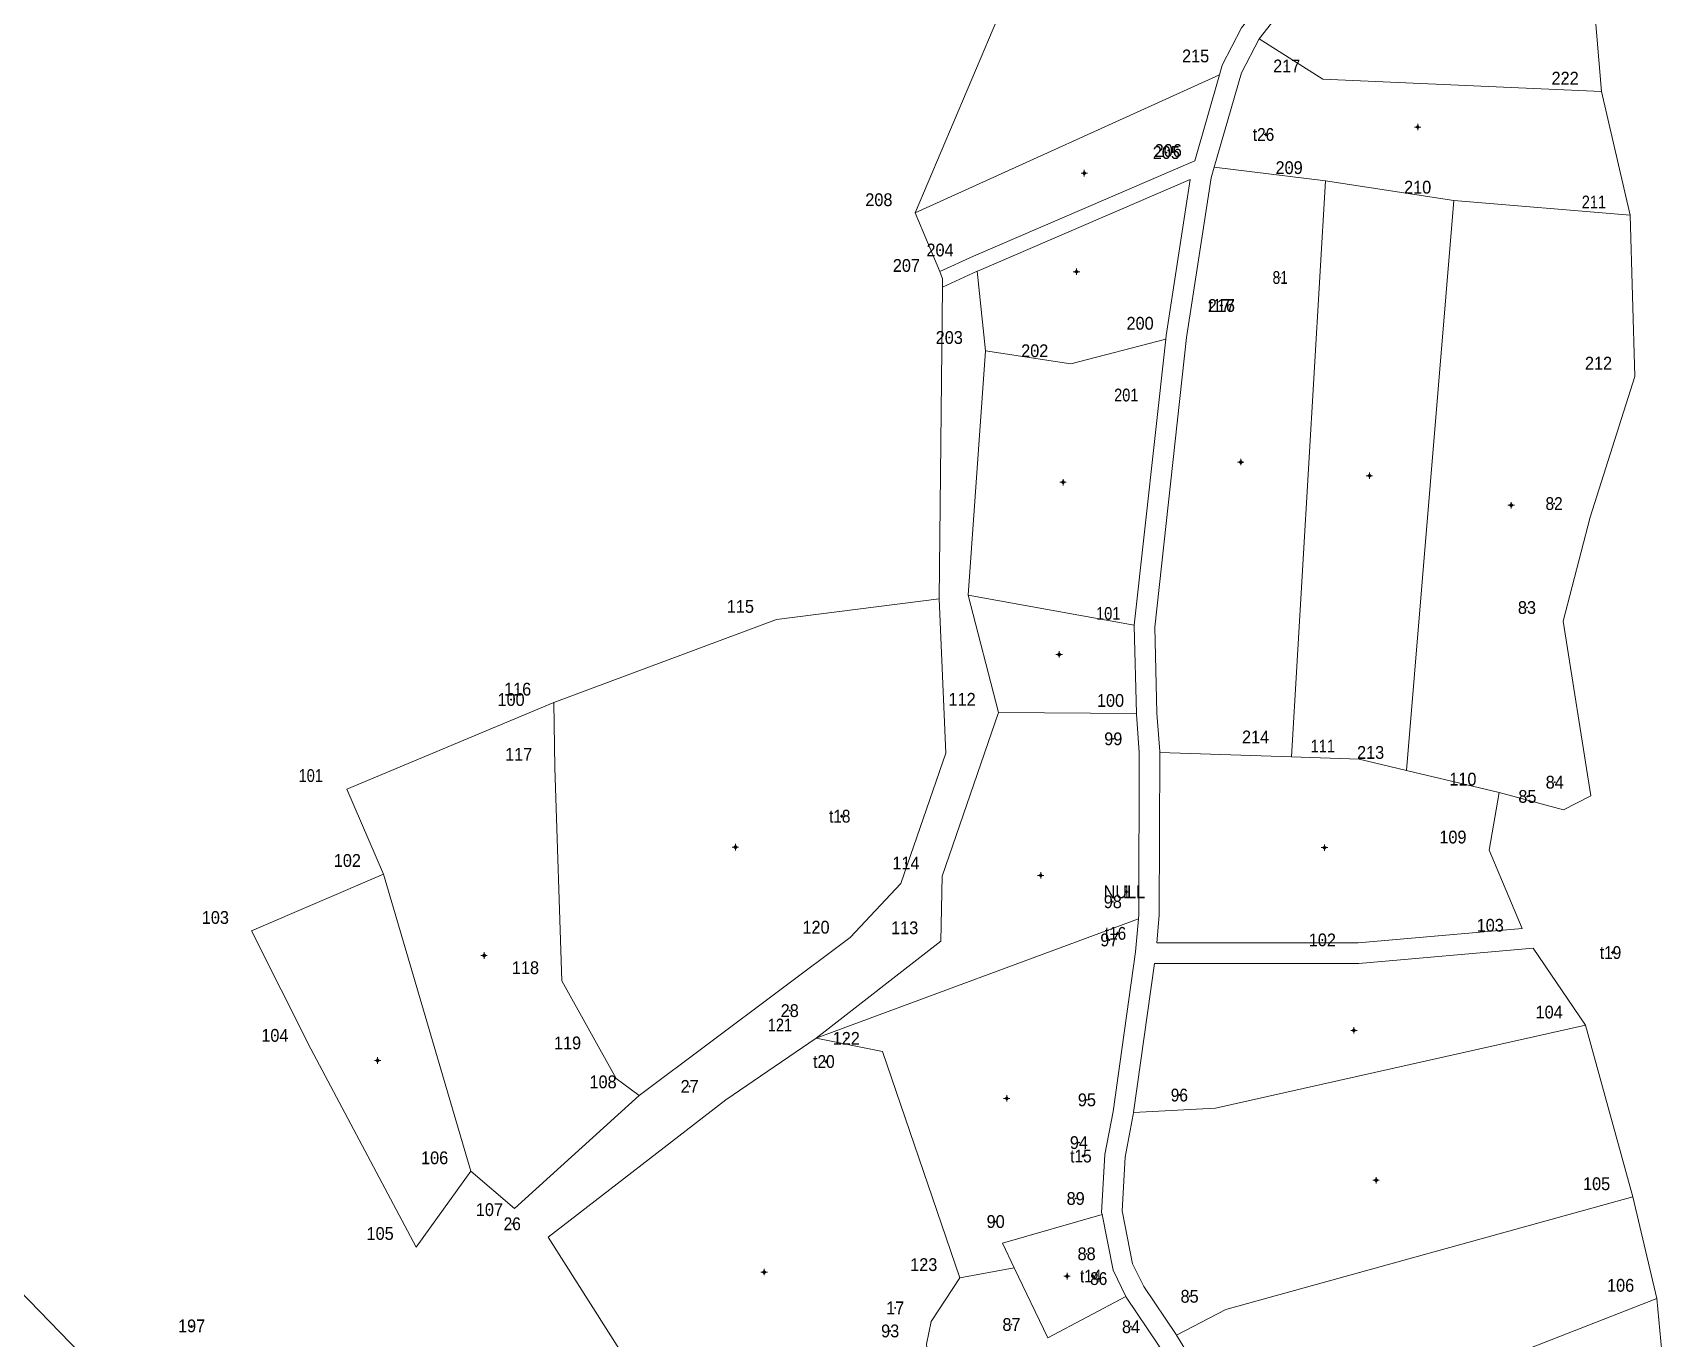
# Model space of a CAD drawing. Header units: metres. Extents: x 547711 to 551864, y 1821204 to 1823097.
# Drawn here: x 548180 to 548820, y 1821888 to 1822398 of the extents above; entities that cross this region are included whole.
import ezdxf
from ezdxf.enums import TextEntityAlignment as Align

# ---------------------------------------------------------------- set-up
doc = ezdxf.new("R2010")
doc.units = ezdxf.units.M
doc.header["$LTSCALE"] = 2
for name, color, linetype, lineweight in [('10', 7, 'Continuous', 13), ('11', 7, 'Continuous', 13), ('22', 7, 'Continuous', 13), ('51', 7, 'Continuous', 13)]:
    doc.layers.add(name, color=color, linetype=linetype, lineweight=lineweight)
doc.layers.add('12', color=7, linetype='Continuous')

msp = doc.modelspace()

# ---------------------------------------------------------------- hatches: boundary and pattern name
at = {"layer": '10'}
for points in [[(548661.925, 1822358.104, 1), (548661.925, 1822358.254, 1)], [(548644.628, 1822291.307, 1), (548644.628, 1822291.457, 1)], [(548496.422, 1822091.882, 1), (548496.422, 1822092.032, 1)], [(548607.627, 1822062.37, 1), (548607.627, 1822062.52, 1)], [(548607.627, 1822062.37, 1), (548607.627, 1822062.52, 1)], [(548607.627, 1822062.37, 1), (548607.627, 1822062.52, 1)], [(548604.107, 1822046.133, 1), (548604.107, 1822046.283, 1)], [(548797.462, 1822038.644, 1), (548797.462, 1822038.794, 1)], [(548490.253, 1821996.08, 1), (548490.253, 1821996.23, 1)], [(548590.617, 1821959.173, 1), (548590.617, 1821959.323, 1)], [(548594.426, 1821912.328, 1), (548594.426, 1821912.478, 1)]]:
    msp.add_hatch(color=256, dxfattribs=at).paths.add_polyline_path(points)
at = {"layer": '11'}
msp.add_hatch(color=256, dxfattribs=at).paths.add_polyline_path([(548607.627, 1822062.37, 1), (548607.627, 1822062.52, 1)])
at = {"layer": '51'}
for points in [[(548721.441, 1822361.096, 1), (548721.141, 1822361.096, 1)], [(548591.251, 1822343.076, 1), (548590.951, 1822343.076, 1)], [(548588.201, 1822304.576, 1), (548587.901, 1822304.576, 1)], [(548652.361, 1822230.246, 1), (548652.061, 1822230.246, 1)], [(548582.951, 1822222.386, 1), (548582.651, 1822222.386, 1)], [(548702.611, 1822224.936, 1), (548702.311, 1822224.936, 1)], [(548757.961, 1822213.406, 1), (548757.661, 1822213.406, 1)], [(548581.421, 1822155.136, 1), (548581.121, 1822155.136, 1)], [(548455.001, 1822079.866, 1), (548454.701, 1822079.866, 1)], [(548685.061, 1822079.676, 1), (548684.761, 1822079.676, 1)], [(548574.211, 1822068.846, 1), (548573.911, 1822068.846, 1)], [(548356.851, 1822037.566, 1), (548356.551, 1822037.566, 1)], [(548696.541, 1822008.326, 1), (548696.241, 1822008.326, 1)], [(548315.261, 1821996.546, 1), (548314.961, 1821996.546, 1)], [(548560.931, 1821981.766, 1), (548560.631, 1821981.766, 1)], [(548705.201, 1821949.806, 1), (548704.901, 1821949.806, 1)], [(548466.231, 1821913.916, 1), (548465.931, 1821913.916, 1)], [(548584.501, 1821912.346, 1), (548584.201, 1821912.346, 1)]]:
    msp.add_hatch(color=256, dxfattribs=at).paths.add_polyline_path(points)

# ---------------------------------------------------------------- linework, layer by layer
at = {"layer": '10'}
for p, q in [((548661.61, 1822358.18), (548661.3, 1822358.18)), ((548661.93, 1822358.49), (548661.93, 1822358.8)), ((548661.93, 1822357.55), (548661.93, 1822357.87)), ((548662.55, 1822358.18), (548662.24, 1822358.18)), ((548644.32, 1822291.38), (548644, 1822291.38)), ((548644.63, 1822291.69), (548644.63, 1822292.01)), ((548644.63, 1822290.76), (548644.63, 1822291.07)), ((548645.25, 1822291.38), (548644.94, 1822291.38)), ((548496.11, 1822091.96), (548495.8, 1822091.96)), ((548496.42, 1822092.27), (548496.42, 1822092.58)), ((548497.05, 1822091.96), (548496.73, 1822091.96)), ((548496.42, 1822091.33), (548496.42, 1822091.64)), ((548607.31, 1822062.44), (548607, 1822062.44)), ((548607.31, 1822062.44), (548607, 1822062.44)), ((548607.31, 1822062.44), (548607, 1822062.44)), ((548607.63, 1822062.76), (548607.63, 1822063.07)), ((548607.63, 1822062.76), (548607.63, 1822063.07)), ((548607.63, 1822062.76), (548607.63, 1822063.07)), ((548607.63, 1822061.82), (548607.63, 1822062.13)), ((548607.63, 1822061.82), (548607.63, 1822062.13)), ((548607.63, 1822061.82), (548607.63, 1822062.13)), ((548608.25, 1822062.44), (548607.94, 1822062.44)), ((548608.25, 1822062.44), (548607.94, 1822062.44)), ((548608.25, 1822062.44), (548607.94, 1822062.44)), ((548603.79, 1822046.21), (548603.48, 1822046.21)), ((548604.11, 1822046.52), (548604.11, 1822046.83)), ((548604.11, 1822045.58), (548604.11, 1822045.9)), ((548604.73, 1822046.21), (548604.42, 1822046.21)), ((548797.15, 1822038.72), (548796.84, 1822038.72)), ((548797.46, 1822039.03), (548797.46, 1822039.34)), ((548797.46, 1822038.09), (548797.46, 1822038.41)), ((548798.09, 1822038.72), (548797.77, 1822038.72)), ((548489.94, 1821996.15), (548489.63, 1821996.15)), ((548490.25, 1821996.47), (548490.25, 1821996.78)), ((548490.88, 1821996.15), (548490.57, 1821996.15)), ((548490.25, 1821995.53), (548490.25, 1821995.84)), ((548590.3, 1821959.25), (548589.99, 1821959.25)), ((548590.62, 1821959.56), (548590.62, 1821959.87)), ((548590.62, 1821958.62), (548590.62, 1821958.93)), ((548591.24, 1821959.25), (548590.93, 1821959.25)), ((548594.43, 1821912.71), (548594.43, 1821913.03)), ((548594.11, 1821912.4), (548593.8, 1821912.4)), ((548594.43, 1821911.78), (548594.43, 1821912.09)), ((548595.05, 1821912.4), (548594.74, 1821912.4))]:
    msp.add_line(p, q, dxfattribs=at)
for centre, radius in [((548661.925, 1822358.179), 0.312), ((548661.925, 1822358.179), 0.075), ((548644.628, 1822291.382), 0.312), ((548644.628, 1822291.382), 0.075), ((548496.422, 1822091.957), 0.312), ((548496.422, 1822091.957), 0.075), ((548607.627, 1822062.445), 0.312), ((548607.627, 1822062.445), 0.312), ((548607.627, 1822062.445), 0.312), ((548607.627, 1822062.445), 0.075), ((548607.627, 1822062.445), 0.075), ((548607.627, 1822062.445), 0.075), ((548604.107, 1822046.208), 0.312), ((548604.107, 1822046.208), 0.075), ((548797.462, 1822038.719), 0.312), ((548797.462, 1822038.719), 0.075), ((548490.253, 1821996.155), 0.312), ((548490.253, 1821996.155), 0.075), ((548590.617, 1821959.248), 0.312), ((548590.617, 1821959.248), 0.075), ((548594.426, 1821912.403), 0.312), ((548594.426, 1821912.403), 0.075)]:
    msp.add_circle(centre, radius, dxfattribs=at)
at = {"layer": '11'}
for p, q in [((548634.87, 1822388.86), (548634.24, 1822388.86)), ((548634.56, 1822388.55), (548634.56, 1822389.18)), ((548670.46, 1822384.94), (548669.84, 1822384.94)), ((548670.15, 1822384.63), (548670.15, 1822385.26)), ((548779.19, 1822380.17), (548778.56, 1822380.17)), ((548778.88, 1822379.86), (548778.88, 1822380.48)), ((548623.43, 1822351.13), (548622.81, 1822351.13)), ((548623.12, 1822350.82), (548623.12, 1822351.44)), ((548624.19, 1822351.93), (548623.57, 1822351.93)), ((548623.88, 1822351.61), (548623.88, 1822352.24)), ((548671.4, 1822345.23), (548670.78, 1822345.23)), ((548671.09, 1822344.92), (548671.09, 1822345.54)), ((548721.59, 1822337.59), (548720.97, 1822337.59)), ((548721.28, 1822337.28), (548721.28, 1822337.9)), ((548511.18, 1822332.71), (548510.55, 1822332.71)), ((548510.87, 1822332.39), (548510.87, 1822333.02)), ((548790.43, 1822331.82), (548789.8, 1822331.82)), ((548790.11, 1822331.5), (548790.11, 1822332.13)), ((548535.06, 1822313.07), (548534.44, 1822313.07)), ((548534.75, 1822312.76), (548534.75, 1822313.39)), ((548521.93, 1822307.03), (548521.31, 1822307.03)), ((548521.62, 1822306.72), (548521.62, 1822307.35)), ((548667.9, 1822302.34), (548667.27, 1822302.34)), ((548667.9, 1822302.34), (548667.27, 1822302.34)), ((548667.9, 1822302.34), (548667.27, 1822302.34)), ((548667.59, 1822302.02), (548667.59, 1822302.65)), ((548667.59, 1822302.02), (548667.59, 1822302.65)), ((548667.59, 1822302.02), (548667.59, 1822302.65)), ((548644.94, 1822291.38), (548644.32, 1822291.38)), ((548644.94, 1822291.38), (548644.32, 1822291.38)), ((548644.63, 1822291.07), (548644.63, 1822291.69)), ((548644.63, 1822291.07), (548644.63, 1822291.69)), ((548613.19, 1822284.45), (548612.56, 1822284.45)), ((548612.88, 1822284.14), (548612.88, 1822284.76)), ((548538.67, 1822278.9), (548538.05, 1822278.9)), ((548538.36, 1822278.59), (548538.36, 1822279.21)), ((548572.05, 1822273.73), (548571.42, 1822273.73)), ((548571.74, 1822273.41), (548571.74, 1822274.04)), ((548792.23, 1822268.88), (548791.61, 1822268.88)), ((548791.92, 1822268.57), (548791.92, 1822269.2)), ((548607.79, 1822256.44), (548607.17, 1822256.44)), ((548607.48, 1822256.13), (548607.48, 1822256.75)), ((548774.87, 1822214.05), (548774.24, 1822214.05)), ((548774.87, 1822214.05), (548774.24, 1822214.05)), ((548774.87, 1822214.05), (548774.24, 1822214.05)), ((548774.56, 1822213.74), (548774.56, 1822214.36)), ((548774.56, 1822213.74), (548774.56, 1822214.36)), ((548774.56, 1822213.74), (548774.56, 1822214.36)), ((548457.11, 1822173.88), (548456.48, 1822173.88)), ((548456.79, 1822173.56), (548456.79, 1822174.19)), ((548600.75, 1822171.15), (548600.13, 1822171.15)), ((548600.44, 1822170.84), (548600.44, 1822171.47)), ((548764.28, 1822173.45), (548763.66, 1822173.45)), ((548764.28, 1822173.45), (548763.66, 1822173.45)), ((548764.28, 1822173.45), (548763.66, 1822173.45)), ((548763.97, 1822173.14), (548763.97, 1822173.77)), ((548763.97, 1822173.14), (548763.97, 1822173.77)), ((548763.97, 1822173.14), (548763.97, 1822173.77)), ((548367.53, 1822137.52), (548366.91, 1822137.52)), ((548367.53, 1822137.52), (548366.91, 1822137.52)), ((548367.53, 1822137.52), (548366.91, 1822137.52)), ((548367.22, 1822137.2), (548367.22, 1822137.83)), ((548367.22, 1822137.2), (548367.22, 1822137.83)), ((548367.22, 1822137.2), (548367.22, 1822137.83)), ((548370.11, 1822141.58), (548369.49, 1822141.58)), ((548369.8, 1822141.27), (548369.8, 1822141.89)), ((548543.71, 1822137.61), (548543.08, 1822137.61)), ((548543.39, 1822137.29), (548543.39, 1822137.92)), ((548601.64, 1822137.17), (548601.02, 1822137.17)), ((548601.33, 1822136.85), (548601.33, 1822137.48)), ((548602.72, 1822122.19), (548602.09, 1822122.19)), ((548602.41, 1822121.88), (548602.41, 1822122.5)), ((548658.29, 1822122.91), (548657.67, 1822122.91)), ((548657.98, 1822122.6), (548657.98, 1822123.22)), ((548684.54, 1822119.34), (548683.92, 1822119.34)), ((548684.23, 1822119.03), (548684.23, 1822119.65)), ((548370.53, 1822116.15), (548369.91, 1822116.15)), ((548370.22, 1822115.84), (548370.22, 1822116.46)), ((548703.22, 1822116.86), (548702.59, 1822116.86)), ((548702.91, 1822116.54), (548702.91, 1822117.17)), ((548289.3, 1822107.83), (548288.68, 1822107.83)), ((548289.3, 1822107.83), (548288.68, 1822107.83)), ((548289.3, 1822107.83), (548288.68, 1822107.83)), ((548288.99, 1822107.52), (548288.99, 1822108.14)), ((548288.99, 1822107.52), (548288.99, 1822108.14)), ((548288.99, 1822107.52), (548288.99, 1822108.14)), ((548739.26, 1822106.44), (548738.63, 1822106.44)), ((548738.94, 1822106.13), (548738.94, 1822106.75)), ((548775.12, 1822105.24), (548774.49, 1822105.24)), ((548775.12, 1822105.24), (548774.49, 1822105.24)), ((548775.12, 1822105.24), (548774.49, 1822105.24)), ((548774.81, 1822104.93), (548774.81, 1822105.55)), ((548774.81, 1822104.93), (548774.81, 1822105.55)), ((548774.81, 1822104.93), (548774.81, 1822105.55)), ((548764.45, 1822099.68), (548763.83, 1822099.68)), ((548764.45, 1822099.68), (548763.83, 1822099.68)), ((548764.45, 1822099.68), (548763.83, 1822099.68)), ((548764.14, 1822099.37), (548764.14, 1822100)), ((548764.14, 1822099.37), (548764.14, 1822100)), ((548764.14, 1822099.37), (548764.14, 1822100)), ((548735.36, 1822083.82), (548734.74, 1822083.82)), ((548735.05, 1822083.5), (548735.05, 1822084.13)), ((548303.61, 1822074.67), (548302.99, 1822074.67)), ((548303.61, 1822074.67), (548302.99, 1822074.67)), ((548303.61, 1822074.67), (548302.99, 1822074.67)), ((548303.3, 1822074.36), (548303.3, 1822074.98)), ((548303.3, 1822074.36), (548303.3, 1822074.98)), ((548303.3, 1822074.36), (548303.3, 1822074.98)), ((548521.75, 1822073.66), (548521.13, 1822073.66)), ((548521.44, 1822073.34), (548521.44, 1822073.97)), ((548607.31, 1822062.44), (548607, 1822062.44)), ((548607.94, 1822062.44), (548607.31, 1822062.44)), ((548607.94, 1822062.44), (548607.31, 1822062.44)), ((548607.94, 1822062.44), (548607.31, 1822062.44)), ((548607.63, 1822062.76), (548607.63, 1822063.07)), ((548607.63, 1822062.13), (548607.63, 1822062.76)), ((548607.63, 1822062.13), (548607.63, 1822062.76)), ((548607.63, 1822062.13), (548607.63, 1822062.76)), ((548607.63, 1822061.82), (548607.63, 1822062.13)), ((548608.25, 1822062.44), (548607.94, 1822062.44)), ((548602.53, 1822058.56), (548601.9, 1822058.56)), ((548602.22, 1822058.25), (548602.22, 1822058.88)), ((548252.06, 1822052.42), (548251.43, 1822052.42)), ((548252.06, 1822052.42), (548251.43, 1822052.42)), ((548252.06, 1822052.42), (548251.43, 1822052.42)), ((548251.74, 1822052.11), (548251.74, 1822052.73)), ((548251.74, 1822052.11), (548251.74, 1822052.73)), ((548251.74, 1822052.11), (548251.74, 1822052.73)), ((548486.63, 1822048.62), (548486.01, 1822048.62)), ((548486.32, 1822048.31), (548486.32, 1822048.93)), ((548521.27, 1822048.39), (548520.64, 1822048.39)), ((548520.95, 1822048.08), (548520.95, 1822048.7)), ((548749.95, 1822049.37), (548749.32, 1822049.37)), ((548749.63, 1822049.06), (548749.63, 1822049.68)), ((548601.19, 1822043.63), (548600.57, 1822043.63)), ((548600.88, 1822043.31), (548600.88, 1822043.94)), ((548684.38, 1822043.65), (548683.75, 1822043.65)), ((548684.07, 1822043.33), (548684.07, 1822043.96)), ((548373.16, 1822032.8), (548372.54, 1822032.8)), ((548372.85, 1822032.49), (548372.85, 1822033.11)), ((548476.36, 1822016.04), (548475.74, 1822016.04)), ((548476.36, 1822016.04), (548475.74, 1822016.04)), ((548476.36, 1822016.04), (548475.74, 1822016.04)), ((548476.05, 1822015.73), (548476.05, 1822016.35)), ((548476.05, 1822015.73), (548476.05, 1822016.35)), ((548476.05, 1822015.73), (548476.05, 1822016.35)), ((548772.95, 1822015.48), (548772.33, 1822015.48)), ((548772.64, 1822015.17), (548772.64, 1822015.79)), ((548472.52, 1822010.42), (548471.9, 1822010.42)), ((548472.21, 1822010.11), (548472.21, 1822010.73)), ((548275.29, 1822006.37), (548274.67, 1822006.37)), ((548275.29, 1822006.37), (548274.67, 1822006.37)), ((548275.29, 1822006.37), (548274.67, 1822006.37)), ((548274.98, 1822006.06), (548274.98, 1822006.68)), ((548274.98, 1822006.06), (548274.98, 1822006.68)), ((548274.98, 1822006.06), (548274.98, 1822006.68)), ((548389.58, 1822003.42), (548388.96, 1822003.42)), ((548389.27, 1822003.11), (548389.27, 1822003.73)), ((548498.45, 1822005.2), (548497.83, 1822005.2)), ((548498.14, 1822004.89), (548498.14, 1822005.51)), ((548403.46, 1821988.21), (548402.84, 1821988.21)), ((548403.46, 1821988.21), (548402.84, 1821988.21)), ((548403.46, 1821988.21), (548402.84, 1821988.21)), ((548403.15, 1821987.9), (548403.15, 1821988.52)), ((548403.15, 1821987.9), (548403.15, 1821988.52)), ((548403.15, 1821987.9), (548403.15, 1821988.52)), ((548437.28, 1821986.44), (548436.65, 1821986.44)), ((548437.28, 1821986.44), (548436.65, 1821986.44)), ((548437.28, 1821986.44), (548436.65, 1821986.44)), ((548436.96, 1821986.13), (548436.96, 1821986.76)), ((548436.96, 1821986.13), (548436.96, 1821986.76)), ((548436.96, 1821986.13), (548436.96, 1821986.76)), ((548628.21, 1821982.75), (548628.21, 1821983.37)), ((548592.42, 1821981.2), (548591.8, 1821981.2)), ((548592.11, 1821980.89), (548592.11, 1821981.51)), ((548628.52, 1821983.06), (548627.9, 1821983.06)), ((548589.3, 1821964.5), (548588.68, 1821964.5)), ((548588.99, 1821964.19), (548588.99, 1821964.81)), ((548337.69, 1821958.56), (548337.06, 1821958.56)), ((548337.69, 1821958.56), (548337.06, 1821958.56)), ((548337.69, 1821958.56), (548337.06, 1821958.56)), ((548337.38, 1821958.24), (548337.38, 1821958.87)), ((548337.38, 1821958.24), (548337.38, 1821958.87)), ((548337.38, 1821958.24), (548337.38, 1821958.87)), ((548791.49, 1821948.44), (548790.86, 1821948.44)), ((548791.17, 1821948.13), (548791.17, 1821948.75)), ((548358.77, 1821938.01), (548358.77, 1821938.63)), ((548358.77, 1821938.01), (548358.77, 1821938.63)), ((548358.77, 1821938.01), (548358.77, 1821938.63)), ((548588.03, 1821942.67), (548587.41, 1821942.67)), ((548587.72, 1821942.36), (548587.72, 1821942.98)), ((548359.09, 1821938.32), (548358.46, 1821938.32)), ((548359.09, 1821938.32), (548358.46, 1821938.32)), ((548359.09, 1821938.32), (548358.46, 1821938.32)), ((548368, 1821932.8), (548367.37, 1821932.8)), ((548368, 1821932.8), (548367.37, 1821932.8)), ((548368, 1821932.8), (548367.37, 1821932.8)), ((548367.68, 1821932.49), (548367.68, 1821933.12)), ((548367.68, 1821932.49), (548367.68, 1821933.12)), ((548367.68, 1821932.49), (548367.68, 1821933.12)), ((548556.79, 1821933.67), (548556.17, 1821933.67)), ((548556.48, 1821933.36), (548556.48, 1821933.98)), ((548316.4, 1821929), (548315.77, 1821929)), ((548316.4, 1821929), (548315.77, 1821929)), ((548316.4, 1821929), (548315.77, 1821929)), ((548316.09, 1821928.69), (548316.09, 1821929.31)), ((548316.09, 1821928.69), (548316.09, 1821929.31)), ((548316.09, 1821928.69), (548316.09, 1821929.31)), ((548592.3, 1821921.07), (548591.68, 1821921.07)), ((548591.99, 1821920.75), (548591.99, 1821921.38)), ((548528.7, 1821916.85), (548528.08, 1821916.85)), ((548528.39, 1821916.54), (548528.39, 1821917.16)), ((548597.03, 1821911.38), (548596.4, 1821911.38)), ((548596.72, 1821911.07), (548596.72, 1821911.7)), ((548800.87, 1821908.76), (548800.25, 1821908.76)), ((548800.56, 1821908.44), (548800.56, 1821909.07)), ((548517.24, 1821899.63), (548517.24, 1821900.26)), ((548517.24, 1821899.63), (548517.24, 1821900.26)), ((548517.24, 1821899.63), (548517.24, 1821900.26)), ((548632.52, 1821904.48), (548631.89, 1821904.48)), ((548632.21, 1821904.17), (548632.21, 1821904.79)), ((548517.55, 1821899.95), (548516.93, 1821899.95)), ((548517.55, 1821899.95), (548516.93, 1821899.95)), ((548517.55, 1821899.95), (548516.93, 1821899.95)), ((548562.64, 1821893.15), (548562.64, 1821893.77)), ((548242.77, 1821892.92), (548242.15, 1821892.92)), ((548242.46, 1821892.61), (548242.46, 1821893.23)), ((548515.59, 1821890.95), (548514.97, 1821890.95)), ((548515.28, 1821890.64), (548515.28, 1821891.26)), ((548562.96, 1821893.46), (548562.33, 1821893.46)), ((548609.64, 1821892.61), (548609.01, 1821892.61)), ((548609.33, 1821892.29), (548609.33, 1821892.92))]:
    msp.add_line(p, q, dxfattribs=at)
for radius in [0.312, 0.075]:
    msp.add_circle((548607.627, 1822062.445), radius, dxfattribs=at)
at = {"layer": '22'}
for p, q in [((548584.19, 1822467.29), (548525.02, 1822327.55)), ((548525.02, 1822327.55), (548643.92, 1822381.53)), ((548634.2, 1822347.92), (548643.92, 1822381.53)), ((548793.03, 1822375.01), (548804.26, 1822326.66)), ((548641.8, 1822345.41), (548685.24, 1822340.07)), ((548671.97, 1822115.1), (548685.24, 1822340.07)), ((548716.9, 1822109.81), (548735.43, 1822332.43)), ((548525.02, 1822327.55), (548534.61, 1822304.64)), ((548535.74, 1822298.55), (548549.23, 1822304.75)), ((548549.23, 1822304.75), (548552.51, 1822273.74)), ((548535.74, 1822298.55), (548534.46, 1822176.81)), ((548552.51, 1822273.74), (548545.72, 1822178.24)), ((548545.72, 1822178.24), (548557.54, 1822132.45)), ((548545.72, 1822178.24), (548610.62, 1822166.57)), ((548611.48, 1822132.04), (548557.54, 1822132.45)), ((548620.56, 1822116.89), (548671.97, 1822115.1)), ((548317.38, 1822069.39), (548351.46, 1821953.28)), ((548612.22, 1822051.86), (548486.36, 1822005.26)), ((548610.32, 1821976.25), (548618.51, 1822034.47)), ((548786.79, 1822010.32), (548805.32, 1821943.28)), ((548805.32, 1821943.28), (548814.71, 1821903.6)), ((548563.7, 1821915.61), (548542.54, 1821911.69)), ((548814.71, 1821903.6), (548819.93, 1821846.74))]:
    msp.add_line(p, q, dxfattribs=at)
for points in [[(548643.92, 1822381.53), (548644.98, 1822385.19), (548652.55, 1822399.85), (548686.42, 1822442.91), (548694.01, 1822462.89), (548695.04, 1822469.31), (548694.35, 1822471.08)], [(548659.34, 1822395.54), (548693.48, 1822438.96), (548701.77, 1822460.81), (548701.83, 1822461.16)], [(548701.83, 1822461.16), (548787.15, 1822446.22), (548793.03, 1822375.01)], [(548641.8, 1822345.41), (548652.44, 1822382.21), (548659.34, 1822395.54)], [(548659.34, 1822395.54), (548684.3, 1822379.78), (548793.03, 1822375.01)], [(548634.2, 1822347.92), (548547.79, 1822310.71), (548534.61, 1822304.64)], [(548620.56, 1822116.89), (548620.56, 1822117.17), (548619.48, 1822132.19), (548618.6, 1822165.8), (548631.02, 1822278.94), (548640.58, 1822341.21), (548641.8, 1822345.41)], [(548632.4, 1822340.6), (548550.01, 1822305.11), (548549.23, 1822304.75)], [(548622.88, 1822278.21), (548623.04, 1822279.64), (548632.4, 1822340.6)], [(548685.24, 1822340.07), (548735.43, 1822332.43), (548804.26, 1822326.66)], [(548753.09, 1822101.28), (548778.22, 1822094.4), (548788.89, 1822099.96), (548778.05, 1822168.17), (548788.64, 1822208.77), (548806.07, 1822263.72), (548804.26, 1822326.66)], [(548535.74, 1822298.55), (548535.77, 1822301.87), (548534.61, 1822304.64)], [(548552.51, 1822273.74), (548585.89, 1822268.57), (548622.88, 1822278.21)], [(548611.48, 1822132.04), (548610.58, 1822166.18), (548610.62, 1822166.57), (548622.88, 1822278.21)], [(548383.95, 1822136.42), (548470.94, 1822168.72), (548534.46, 1822176.81)], [(548417.23, 1821982.93), (548499.68, 1822044.65), (548519.43, 1822065.67), (548537.08, 1822116.55), (548534.46, 1822176.81)], [(548317.38, 1822069.39), (548303.07, 1822102.55), (548383.95, 1822136.42)], [(548383.95, 1822136.42), (548384.37, 1822110.99), (548387, 1822027.64), (548408.3, 1821989.53), (548417.23, 1821982.93)], [(548486.36, 1822005.26), (548535.1, 1822043.16), (548535.59, 1822068.5), (548557.54, 1822132.45)], [(548611.48, 1822132.04), (548611.48, 1822131.86), (548612.56, 1822116.89), (548612.37, 1822053.54), (548612.22, 1822051.86)], [(548620.56, 1822116.89), (548620.37, 1822053.26), (548619.4, 1822042.47)], [(548671.97, 1822115.1), (548698.38, 1822114.18), (548716.9, 1822109.81), (548753.09, 1822101.28)], [(548753.09, 1822101.28), (548749.2, 1822078.66), (548762.14, 1822048.08), (548698.1, 1822042.49), (548619.4, 1822042.47)], [(548317.38, 1822069.39), (548265.82, 1822047.14), (548289.06, 1822001.09), (548330.17, 1821923.72), (548351.46, 1821953.28)], [(548612.22, 1822051.86), (548611.06, 1822038.99), (548602.31, 1821976.64), (548599.17, 1821959.83), (548597.85, 1821937.23), (548598.01, 1821936.4)], [(548786.79, 1822010.32), (548766.35, 1822040.42), (548698.34, 1822034.49), (548618.51, 1822034.47)], [(548786.79, 1822010.32), (548642.36, 1821977.9), (548610.32, 1821976.25)], [(548392.63, 1821842.71), (548415.7, 1821874.12), (548381.76, 1821927.52), (548451.04, 1821981.16), (548486.36, 1822005.26)], [(548486.36, 1822005.26), (548512.29, 1822000.04), (548542.54, 1821911.69)], [(548219.32, 1821861.13), (548098.05, 1821986.22), (547982.86, 1821858), (548046.95, 1821798.29)], [(548351.46, 1821953.28), (548368.6, 1821938.73), (548417.23, 1821982.93)], [(548627.04, 1821889.3), (548626.92, 1821889.5), (548614.32, 1821908.26), (548609.96, 1821917.18), (548605.89, 1821937.79), (548607.11, 1821958.85), (548610.21, 1821975.44), (548610.32, 1821976.25)], [(548805.32, 1821943.28), (548646.36, 1821899.32), (548627.04, 1821889.3)], [(548563.7, 1821915.61), (548559.1, 1821925.19), (548598.01, 1821936.4)], [(548598.01, 1821936.4), (548602.32, 1821914.64), (548607.34, 1821904.36)], [(548607.34, 1821904.36), (548576.79, 1821888.3), (548563.7, 1821915.61)], [(548542.54, 1821911.69), (548531.32, 1821894.67), (548529.43, 1821885.79), (548531.99, 1821859.97), (548545.64, 1821854.12)], [(548628.37, 1821871.87), (548620.07, 1821885.35), (548607.42, 1821904.19), (548607.34, 1821904.36)], [(548814.71, 1821903.6), (548690.18, 1821854.93), (548657.17, 1821827.57)], [(548657.17, 1821827.57), (548636.73, 1821873.58), (548627.04, 1821889.3)]]:
    msp.add_lwpolyline(points, dxfattribs=at)
at = {"layer": '51'}
for p, q in [((548720.66, 1822361.1), (548720.04, 1822361.1)), ((548721.29, 1822362.35), (548721.29, 1822361.72)), ((548722.54, 1822361.1), (548721.92, 1822361.1)), ((548721.29, 1822360.48), (548721.29, 1822359.85)), ((548590.48, 1822343.08), (548589.85, 1822343.08)), ((548591.1, 1822344.33), (548591.1, 1822343.7)), ((548591.1, 1822342.46), (548591.1, 1822341.83)), ((548592.35, 1822343.08), (548591.72, 1822343.08)), ((548587.42, 1822304.58), (548586.8, 1822304.58)), ((548588.05, 1822305.83), (548588.05, 1822305.2)), ((548588.05, 1822303.96), (548588.05, 1822303.33)), ((548589.3, 1822304.58), (548588.68, 1822304.58)), ((548651.58, 1822230.25), (548650.96, 1822230.25)), ((548652.21, 1822231.5), (548652.21, 1822230.88)), ((548652.21, 1822229.62), (548652.21, 1822229)), ((548653.46, 1822230.25), (548652.84, 1822230.25)), ((548702.46, 1822226.19), (548702.46, 1822225.56)), ((548582.18, 1822222.39), (548581.55, 1822222.39)), ((548582.8, 1822223.64), (548582.8, 1822223.02)), ((548582.8, 1822221.76), (548582.8, 1822221.14)), ((548584.05, 1822222.39), (548583.42, 1822222.39)), ((548701.84, 1822224.94), (548701.21, 1822224.94)), ((548702.46, 1822224.32), (548702.46, 1822223.69)), ((548703.71, 1822224.94), (548703.08, 1822224.94)), ((548757.18, 1822213.41), (548756.56, 1822213.41)), ((548757.81, 1822214.66), (548757.81, 1822214.04)), ((548759.06, 1822213.41), (548758.44, 1822213.41)), ((548757.81, 1822212.78), (548757.81, 1822212.16)), ((548581.27, 1822156.39), (548581.27, 1822155.76)), ((548580.64, 1822155.14), (548580.02, 1822155.14)), ((548581.27, 1822154.52), (548581.27, 1822153.89)), ((548582.52, 1822155.14), (548581.89, 1822155.14)), ((548454.22, 1822079.87), (548453.6, 1822079.87)), ((548454.85, 1822081.12), (548454.85, 1822080.5)), ((548454.85, 1822079.24), (548454.85, 1822078.62)), ((548456.1, 1822079.87), (548455.48, 1822079.87)), ((548684.28, 1822079.68), (548683.66, 1822079.68)), ((548684.91, 1822080.93), (548684.91, 1822080.3)), ((548686.16, 1822079.68), (548685.53, 1822079.68)), ((548684.91, 1822079.06), (548684.91, 1822078.43)), ((548573.44, 1822068.85), (548572.81, 1822068.85)), ((548574.06, 1822070.1), (548574.06, 1822069.48)), ((548574.06, 1822068.22), (548574.06, 1822067.6)), ((548575.31, 1822068.85), (548574.68, 1822068.85)), ((548356.08, 1822037.57), (548355.45, 1822037.57)), ((548356.7, 1822038.82), (548356.7, 1822038.2)), ((548356.7, 1822036.94), (548356.7, 1822036.32)), ((548357.95, 1822037.57), (548357.32, 1822037.57)), ((548696.39, 1822009.58), (548696.39, 1822008.96)), ((548695.77, 1822008.33), (548695.14, 1822008.33)), ((548696.39, 1822007.7), (548696.39, 1822007.08)), ((548697.64, 1822008.33), (548697.02, 1822008.33)), ((548314.48, 1821996.55), (548313.86, 1821996.55)), ((548315.11, 1821997.8), (548315.11, 1821997.18)), ((548316.36, 1821996.55), (548315.74, 1821996.55)), ((548315.11, 1821995.92), (548315.11, 1821995.3)), ((548560.15, 1821981.77), (548559.53, 1821981.77)), ((548560.78, 1821983.02), (548560.78, 1821982.4)), ((548560.78, 1821981.14), (548560.78, 1821980.52)), ((548562.03, 1821981.77), (548561.4, 1821981.77)), ((548704.42, 1821949.81), (548703.8, 1821949.81)), ((548705.05, 1821951.06), (548705.05, 1821950.44)), ((548705.05, 1821949.18), (548705.05, 1821948.56)), ((548706.3, 1821949.81), (548705.68, 1821949.81)), ((548465.46, 1821913.92), (548464.83, 1821913.92)), ((548466.08, 1821915.17), (548466.08, 1821914.54)), ((548466.08, 1821913.3), (548466.08, 1821912.67)), ((548467.33, 1821913.92), (548466.7, 1821913.92)), ((548584.35, 1821913.6), (548584.35, 1821912.98)), ((548583.72, 1821912.35), (548583.1, 1821912.35)), ((548584.35, 1821911.72), (548584.35, 1821911.1)), ((548585.6, 1821912.35), (548584.98, 1821912.35))]:
    msp.add_line(p, q, dxfattribs=at)
for points in [[(548721.29, 1822361.72), (548720.66, 1822361.1), (548721.29, 1822360.48), (548721.92, 1822361.1)], [(548591.1, 1822343.7), (548590.48, 1822343.08), (548591.1, 1822342.46), (548591.72, 1822343.08)], [(548588.05, 1822305.2), (548587.42, 1822304.58), (548588.05, 1822303.96), (548588.68, 1822304.58)], [(548652.21, 1822230.88), (548651.58, 1822230.25), (548652.21, 1822229.62), (548652.84, 1822230.25)], [(548582.8, 1822223.02), (548582.18, 1822222.39), (548582.8, 1822221.76), (548583.42, 1822222.39)], [(548702.46, 1822225.56), (548701.84, 1822224.94), (548702.46, 1822224.32), (548703.08, 1822224.94)], [(548757.81, 1822214.04), (548757.18, 1822213.41), (548757.81, 1822212.78), (548758.44, 1822213.41)], [(548581.27, 1822155.76), (548580.64, 1822155.14), (548581.27, 1822154.52), (548581.89, 1822155.14)], [(548454.85, 1822080.5), (548454.22, 1822079.87), (548454.85, 1822079.24), (548455.48, 1822079.87)], [(548684.91, 1822080.3), (548684.28, 1822079.68), (548684.91, 1822079.06), (548685.53, 1822079.68)], [(548574.06, 1822069.48), (548573.44, 1822068.85), (548574.06, 1822068.22), (548574.68, 1822068.85)], [(548356.7, 1822038.2), (548356.08, 1822037.57), (548356.7, 1822036.94), (548357.32, 1822037.57)], [(548696.39, 1822008.96), (548695.77, 1822008.33), (548696.39, 1822007.7), (548697.02, 1822008.33)], [(548315.11, 1821997.18), (548314.48, 1821996.55), (548315.11, 1821995.92), (548315.74, 1821996.55)], [(548560.78, 1821982.4), (548560.15, 1821981.77), (548560.78, 1821981.14), (548561.4, 1821981.77)], [(548705.05, 1821950.44), (548704.42, 1821949.81), (548705.05, 1821949.18), (548705.68, 1821949.81)], [(548466.08, 1821914.54), (548465.46, 1821913.92), (548466.08, 1821913.3), (548466.7, 1821913.92)], [(548584.35, 1821912.98), (548583.72, 1821912.35), (548584.35, 1821911.72), (548584.98, 1821912.35)]]:
    msp.add_lwpolyline(points, close=True, dxfattribs=at)
for centre in [(548721.291, 1822361.096), (548591.101, 1822343.076), (548588.051, 1822304.576), (548652.211, 1822230.246), (548582.801, 1822222.386), (548702.461, 1822224.936), (548757.811, 1822213.406), (548581.271, 1822155.136), (548454.851, 1822079.866), (548684.911, 1822079.676), (548574.061, 1822068.846), (548356.701, 1822037.566), (548696.391, 1822008.326), (548315.111, 1821996.546), (548560.781, 1821981.766), (548705.051, 1821949.806), (548466.081, 1821913.916), (548584.351, 1821912.346)]:
    msp.add_circle(centre, 0.15, dxfattribs=at)

# ---------------------------------------------------------------- texts
at = {"layer": '12'}
for s, width, p in [('215', 0.95, (548634.56, 1822386.36)), ('217', 0.95, (548670.15, 1822382.44)), ('222', 0.95, (548778.875, 1822377.67)), ('t26 ', 0.9, (548661.925, 1822355.68)), ('206', 0.95, (548623.875, 1822349.43)), ('205', 0.95, (548623.12, 1822348.63)), ('209', 0.95, (548671.09, 1822342.73)), ('208', 0.95, (548510.87, 1822330.21)), ('210', 0.95, (548721.28, 1822335.09)), ('211', 0.85, (548790.115, 1822329.32)), ('207', 0.95, (548521.62, 1822304.53)), ('204', 0.95, (548534.75, 1822310.57)), ('81', 0.8, (548667.595, 1822299.84)), ('81', 0.8, (548667.595, 1822299.84)), ('81', 0.8, (548667.595, 1822299.84)), ('216', 0.95, (548644.625, 1822288.88)), ('217', 0.95, (548644.63, 1822288.88)), ('t17 ', 0.9, (548644.625, 1822288.88)), ('200', 0.95, (548612.88, 1822281.95)), ('203', 0.95, (548538.36, 1822276.4)), ('202', 0.95, (548571.735, 1822271.23)), ('212', 0.95, (548791.915, 1822266.38)), ('201', 0.85, (548607.485, 1822253.94)), ('82', 0.9, (548774.555, 1822211.55)), ('82', 0.9, (548774.555, 1822211.55)), ('82', 0.9, (548774.555, 1822211.55)), ('115', 0.95, (548456.79, 1822171.38)), ('83', 0.95, (548763.97, 1822170.95)), ('83', 0.95, (548763.97, 1822170.95)), ('83', 0.95, (548763.97, 1822170.95)), ('101', 0.85, (548600.445, 1822168.65)), ('116', 0.95, (548369.795, 1822139.08)), ('100', 0.95, (548367.22, 1822135.02)), ('100', 0.95, (548367.22, 1822135.02)), ('100', 0.95, (548367.22, 1822135.02)), ('112', 0.95, (548543.385, 1822135.11)), ('100', 0.95, (548601.33, 1822134.67)), ('99', 0.95, (548602.41, 1822119.69)), ('214', 0.95, (548657.98, 1822120.41)), ('117', 0.95, (548370.22, 1822113.65)), ('111', 0.85, (548684.235, 1822116.84)), ('213', 0.95, (548702.91, 1822114.36)), ('101', 0.85, (548288.995, 1822105.33)), ('101', 0.85, (548288.995, 1822105.33)), ('101', 0.85, (548288.995, 1822105.33)), ('110', 0.95, (548738.94, 1822103.94)), ('84', 0.95, (548774.81, 1822102.74)), ('84', 0.95, (548774.81, 1822102.74)), ('84', 0.95, (548774.81, 1822102.74)), ('85', 0.95, (548764.14, 1822097.18)), ('85', 0.95, (548764.14, 1822097.18)), ('85', 0.95, (548764.14, 1822097.18)), ('t18 ', 0.9, (548496.415, 1822089.46)), ('109', 0.95, (548735.05, 1822081.32)), ('102', 0.95, (548303.295, 1822072.17)), ('102', 0.95, (548303.295, 1822072.17)), ('102', 0.95, (548303.295, 1822072.17)), ('114', 0.95, (548521.44, 1822071.16)), ('98', 0.95, (548602.22, 1822056.06)), ('NULL ', 0.95, (548607.625, 1822059.94)), ('NULL ', 0.95, (548607.625, 1822059.94)), ('NULL ', 0.95, (548607.625, 1822059.94)), ('1', 0.65, (548607.635, 1822059.94)), ('1', 0.65, (548607.635, 1822059.94)), ('1', 0.65, (548607.635, 1822059.94)), ('103', 0.95, (548251.74, 1822049.92)), ('103', 0.95, (548251.74, 1822049.92)), ('103', 0.95, (548251.74, 1822049.92)), ('120', 0.95, (548486.32, 1822046.12)), ('113', 0.95, (548520.95, 1822045.89)), ('t16 ', 0.9, (548604.105, 1822043.71)), ('103', 0.95, (548749.63, 1822046.87)), ('97', 0.95, (548600.88, 1822041.13)), ('102', 0.95, (548684.065, 1822041.15)), ('t19 ', 0.9, (548797.455, 1822036.22)), ('118', 0.95, (548372.85, 1822030.3)), ('28', 0.95, (548476.05, 1822013.54)), ('28', 0.95, (548476.05, 1822013.54)), ('28', 0.95, (548476.05, 1822013.54)), ('104', 0.95, (548772.64, 1822012.98)), ('104', 0.95, (548274.98, 1822003.87)), ('104', 0.95, (548274.98, 1822003.87)), ('104', 0.95, (548274.98, 1822003.87)), ('121', 0.85, (548472.215, 1822007.92)), ('119', 0.95, (548389.27, 1822000.92)), ('122', 0.95, (548498.135, 1822002.7)), ('t20 ', 0.9, (548490.245, 1821993.66)), ('108', 0.95, (548403.15, 1821985.71)), ('108', 0.95, (548403.15, 1821985.71)), ('108', 0.95, (548403.15, 1821985.71)), ('27', 0.95, (548436.97, 1821983.94)), ('27', 0.95, (548436.97, 1821983.94)), ('27', 0.95, (548436.97, 1821983.94)), ('95', 0.95, (548592.11, 1821978.7)), ('96', 0.9, (548628.205, 1821980.56)), ('94', 0.95, (548588.99, 1821962)), ('106', 0.95, (548337.375, 1821956.06)), ('106', 0.95, (548337.375, 1821956.06)), ('106', 0.95, (548337.375, 1821956.06)), ('t15 ', 0.9, (548590.615, 1821956.75)), ('89', 0.95, (548587.72, 1821940.17)), ('105', 0.95, (548791.17, 1821945.94)), ('107', 0.95, (548358.77, 1821935.82)), ('107', 0.95, (548358.77, 1821935.82)), ('107', 0.95, (548358.77, 1821935.82)), ('26', 0.9, (548367.675, 1821930.3)), ('26', 0.9, (548367.675, 1821930.3)), ('26', 0.9, (548367.675, 1821930.3)), ('90', 0.95, (548556.48, 1821931.17)), ('105', 0.95, (548316.09, 1821926.5)), ('105', 0.95, (548316.09, 1821926.5)), ('105', 0.95, (548316.09, 1821926.5)), ('123', 0.95, (548528.39, 1821914.35)), ('88', 0.95, (548591.99, 1821918.57)), ('t14 ', 0.9, (548594.425, 1821909.9)), ('86', 0.9, (548596.715, 1821908.88)), ('85', 0.95, (548632.21, 1821901.98)), ('106', 0.95, (548800.555, 1821906.26)), ('17', 0.95, (548517.24, 1821897.45)), ('17', 0.95, (548517.24, 1821897.45)), ('17', 0.95, (548517.24, 1821897.45)), ('197', 0.95, (548242.46, 1821890.42)), ('87', 0.95, (548562.64, 1821890.96)), ('84', 0.95, (548609.33, 1821890.11)), ('93', 0.95, (548515.28, 1821888.45))]:
    msp.add_text(s, height=5, dxfattribs=dict(at, width=width)).set_placement(p, align=Align.CENTER)

doc.saveas('drawing.dxf')
